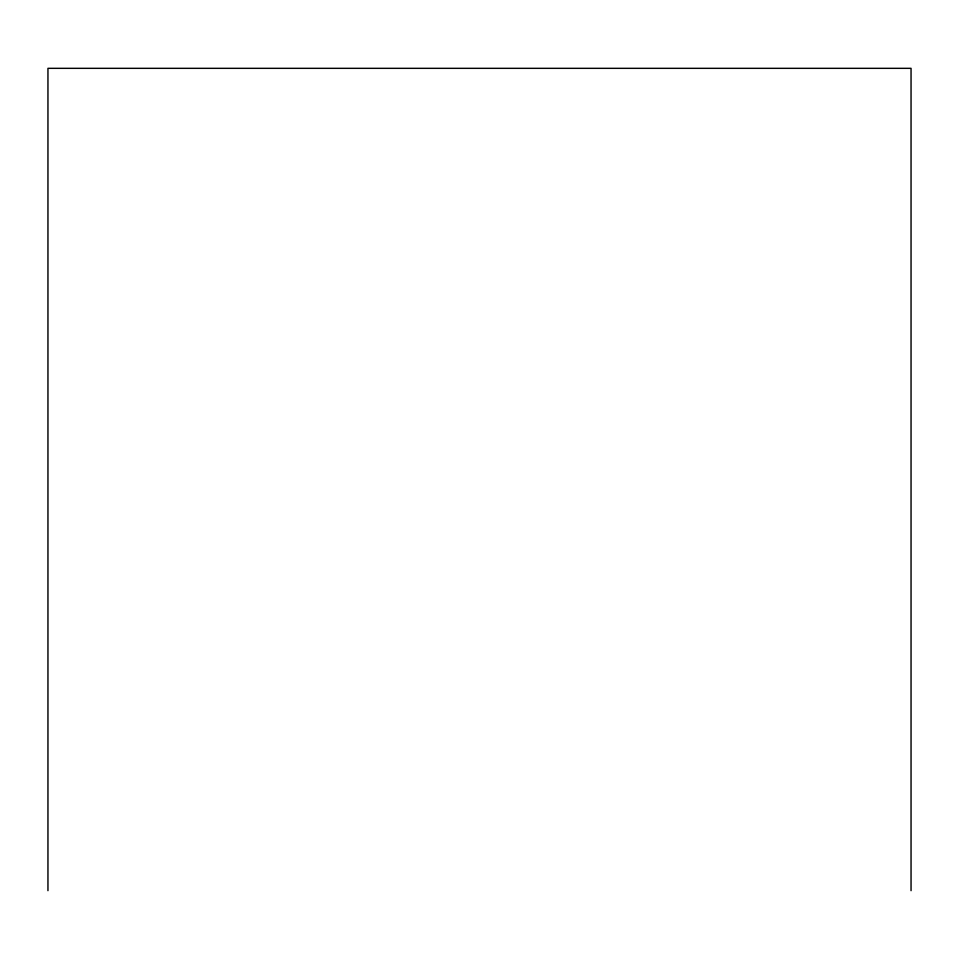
<?xml version="1.0" encoding="UTF-8"?>
<svg xmlns="http://www.w3.org/2000/svg" width="959" height="959" viewBox="0 0 959 959"><rect width="100%" height="100%" fill="white"/><g stroke="black" fill="none" stroke-linecap="round" stroke-linejoin="round"><path stroke-width="1.44" d="M911.05 890.671L911.05 68.329L47.95 68.329L47.95 890.671"/></g></svg>
